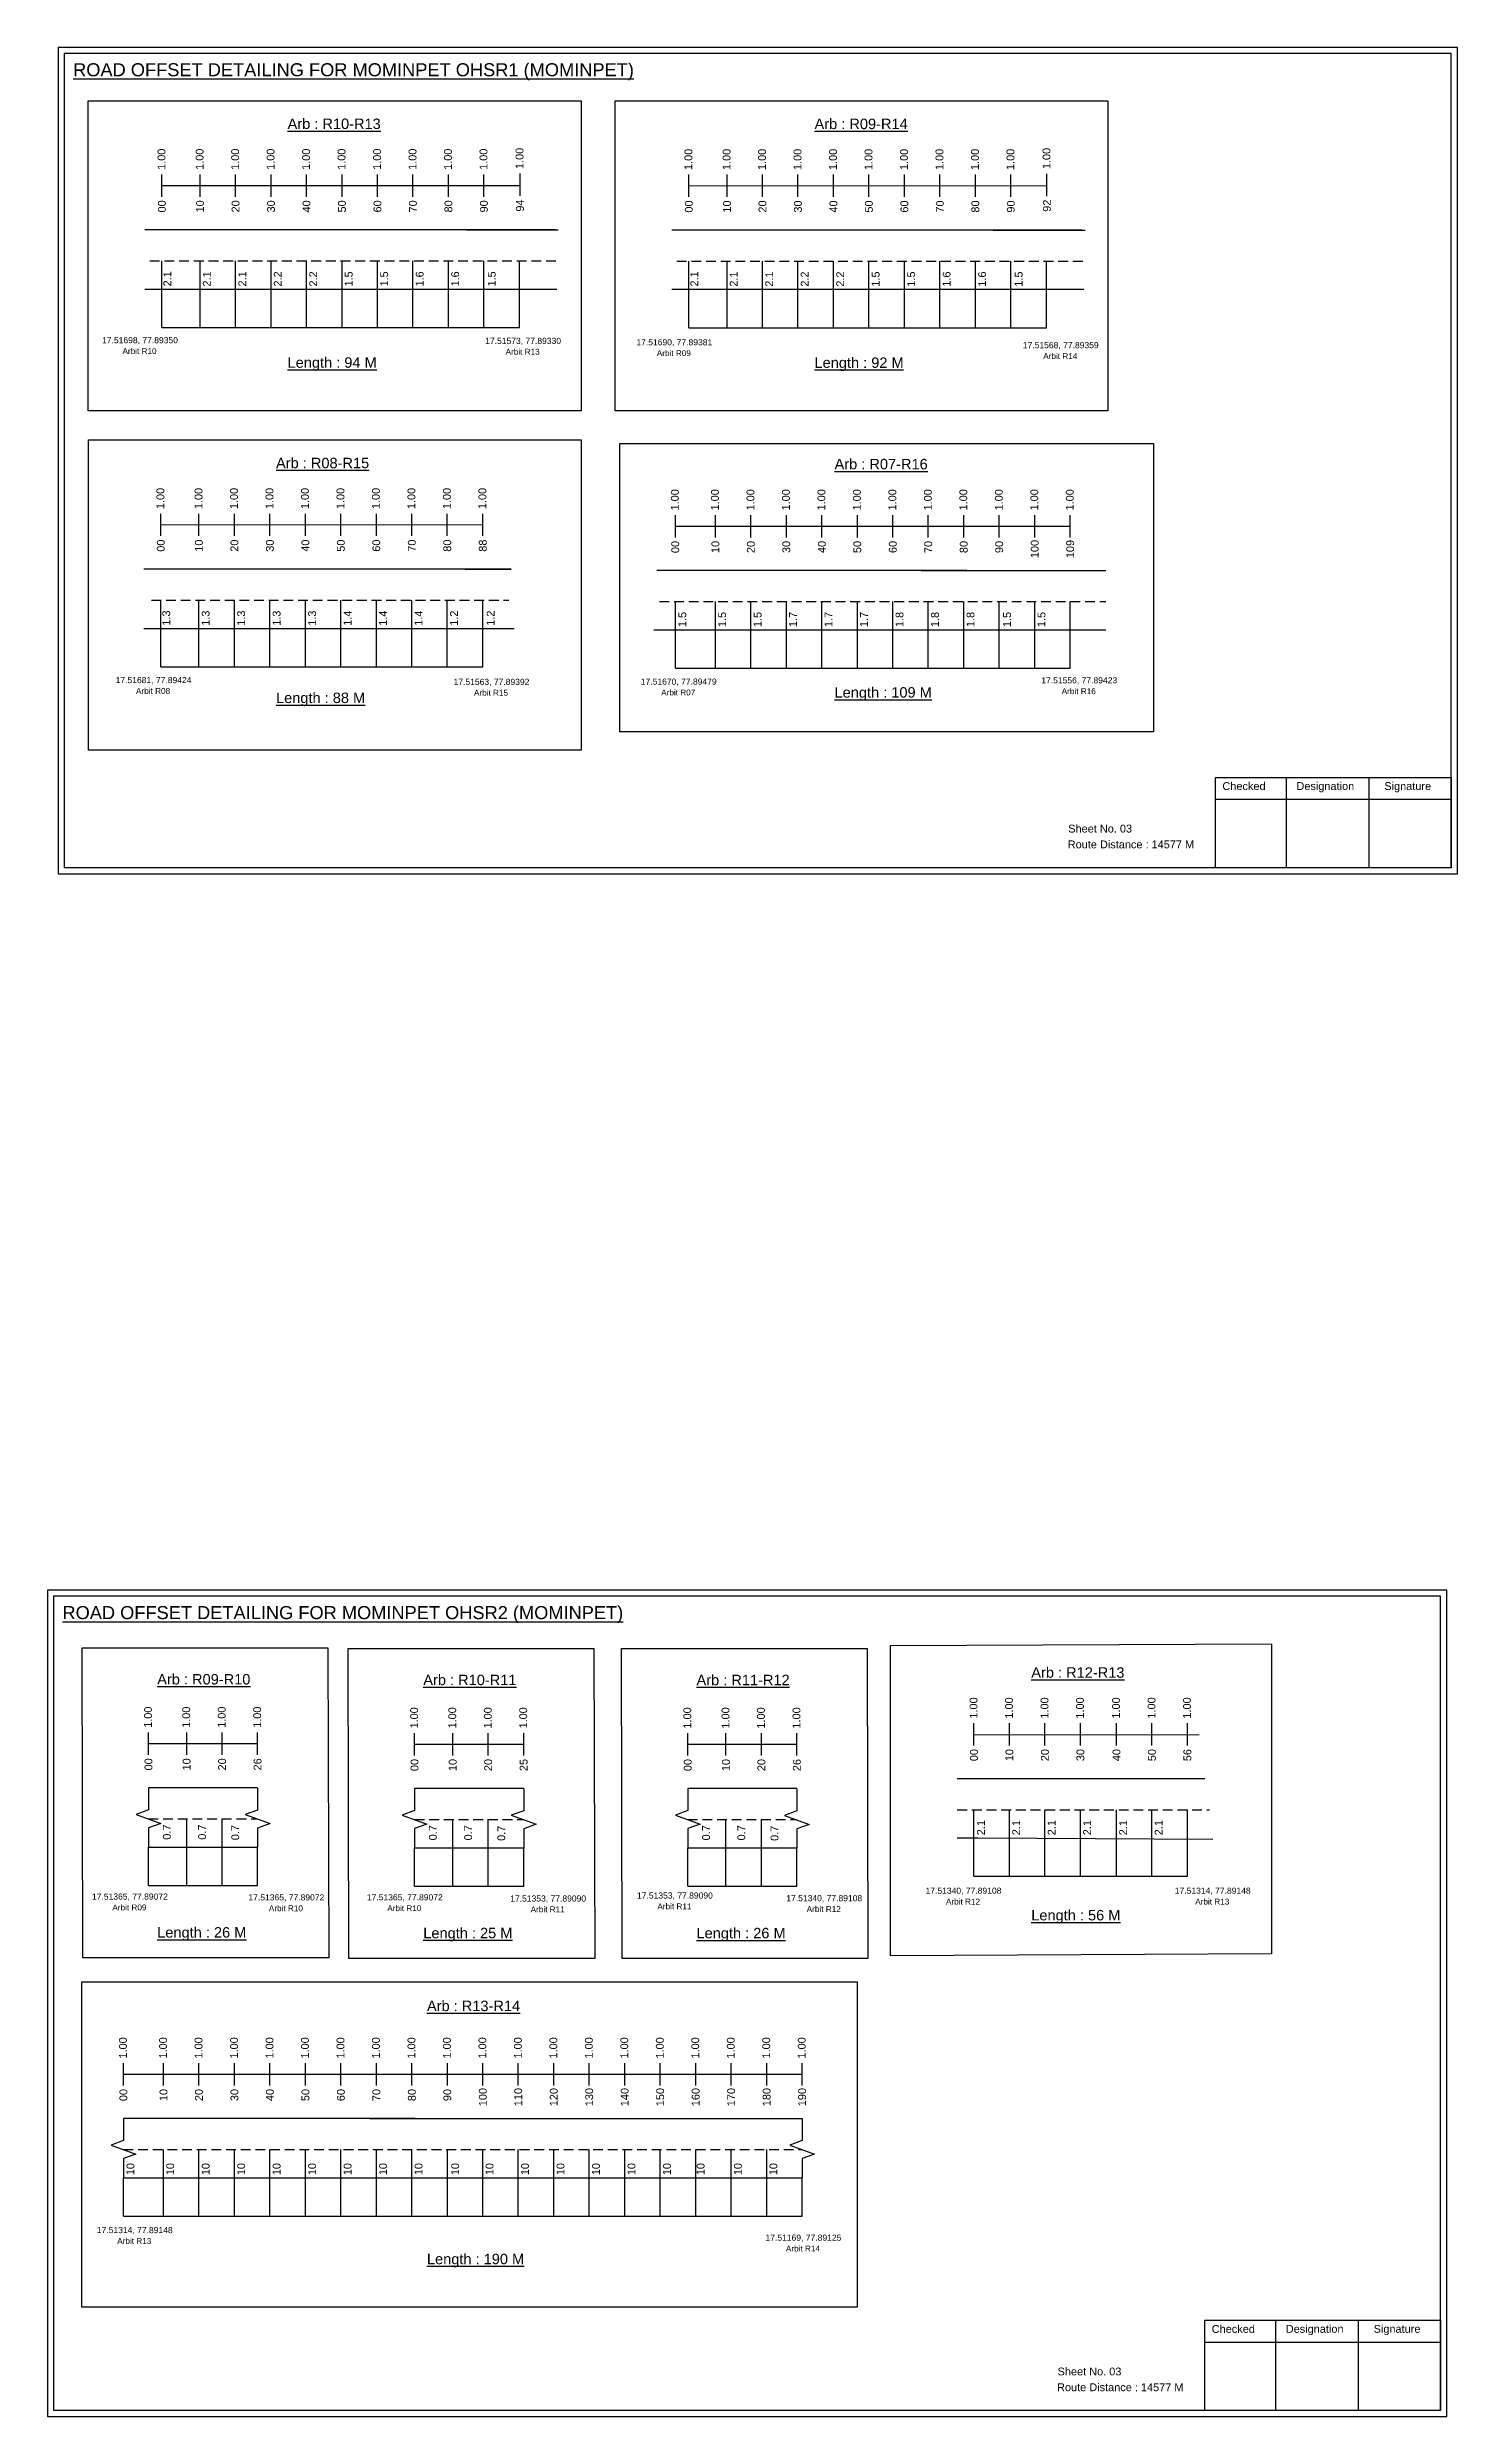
# Model space of a CAD drawing. Header units: inches. Extents: x 1446 to 12099, y 451 to 5049.
# Drawn here: x 4516 to 5057, y 4042 to 4950 of the extents above; entities that cross this region are included whole.
import ezdxf

# ---------------------------------------------------------------- set-up
doc = ezdxf.new("R2010")
doc.units = ezdxf.units.IN
doc.header["$MEASUREMENT"] = 0
doc.linetypes.add('DASHED2', pattern=[0.375, 0.25, -0.125])
doc.layers.add('PDF_Geometry', color=7, linetype='Continuous')
doc.layers.add('PDF_Text', color=5, linetype='Continuous')
doc.styles.add('PDF Arial', font='arial.ttf')
doc.styles.get("Standard").update_dxf_attribs({"font": 'arial.ttf'})

msp = doc.modelspace()

# ---------------------------------------------------------------- linework, layer by layer
at = {"color": 217, "true_color": 0x93278f}
for p, q in [((4560.27, 4892.93), (4560.27, 4901.49)), ((4560.27, 4897.21), (4697.52, 4897.29)), ((4574.89, 4892.93), (4574.89, 4901.49)), ((4588.49, 4892.93), (4588.49, 4901.49)), ((4602.09, 4892.93), (4602.09, 4901.49)), ((4615.69, 4892.93), (4615.69, 4901.49)), ((4629.29, 4892.93), (4629.29, 4901.49)), ((4642.89, 4892.93), (4642.89, 4901.49)), ((4656.49, 4892.93), (4656.49, 4901.49)), ((4670.09, 4892.93), (4670.09, 4901.49)), ((4683.69, 4892.93), (4683.69, 4901.49)), ((4697.52, 4893.26), (4697.52, 4901.82)), ((4762.24, 4892.88), (4762.24, 4901.43)), ((4762.24, 4897.15), (4899.49, 4897.23)), ((4776.87, 4892.88), (4776.87, 4901.43)), ((4790.47, 4892.88), (4790.47, 4901.43)), ((4804.07, 4892.88), (4804.07, 4901.43)), ((4817.67, 4892.88), (4817.67, 4901.43)), ((4831.27, 4892.88), (4831.27, 4901.43)), ((4844.87, 4892.88), (4844.87, 4901.43)), ((4858.47, 4892.88), (4858.47, 4901.43)), ((4872.07, 4892.88), (4872.07, 4901.43)), ((4885.67, 4892.88), (4885.67, 4901.43)), ((4899.49, 4893.2), (4899.49, 4901.76)), ((4559.83, 4762.92), (4559.83, 4771.47)), ((4559.83, 4767.19), (4683.26, 4767.27)), ((4574.46, 4762.92), (4574.46, 4771.47)), ((4588.06, 4762.92), (4588.06, 4771.47)), ((4601.66, 4762.92), (4601.66, 4771.47)), ((4615.26, 4762.92), (4615.26, 4771.47)), ((4628.86, 4762.92), (4628.86, 4771.47)), ((4642.46, 4762.92), (4642.46, 4771.47)), ((4656.06, 4762.92), (4656.06, 4771.47)), ((4669.66, 4762.92), (4669.66, 4771.47)), ((4683.26, 4762.92), (4683.26, 4771.47)), ((4757.06, 4762.4), (4757.06, 4770.96)), ((4772.43, 4762.4), (4772.43, 4770.96)), ((4786.03, 4762.4), (4786.03, 4770.96)), ((4799.63, 4762.4), (4799.63, 4770.96)), ((4813.23, 4762.4), (4813.23, 4770.96)), ((4826.83, 4762.4), (4826.83, 4770.96)), ((4840.43, 4762.4), (4840.43, 4770.96)), ((4854.03, 4762.4), (4854.03, 4770.96)), ((4867.63, 4762.4), (4867.63, 4770.96)), ((4881.23, 4762.4), (4881.23, 4770.96)), ((4894.83, 4762.4), (4894.83, 4770.96)), ((4908.43, 4762.4), (4908.43, 4770.96)), ((4757.06, 4766.67), (4908.43, 4766.67)), ((4555.12, 4295.84), (4555.12, 4304.39)), ((4569.75, 4295.84), (4569.75, 4304.39)), ((4583.35, 4295.84), (4583.35, 4304.39)), ((4596.95, 4295.84), (4596.95, 4304.39)), ((4657.1, 4295.58), (4657.1, 4304.14)), ((4671.73, 4295.58), (4671.73, 4304.14)), ((4685.33, 4295.58), (4685.33, 4304.14)), ((4698.93, 4295.58), (4698.93, 4304.14)), ((4761.83, 4295.57), (4761.83, 4304.12)), ((4776.46, 4295.57), (4776.46, 4304.12)), ((4790.06, 4295.57), (4790.06, 4304.12)), ((4803.66, 4295.57), (4803.66, 4304.12)), ((4871.53, 4299.38), (4871.53, 4307.94)), ((4885.13, 4299.38), (4885.13, 4307.94)), ((4898.73, 4299.38), (4898.73, 4307.94)), ((4912.33, 4299.38), (4912.33, 4307.94)), ((4926.15, 4299.38), (4926.15, 4307.94)), ((4939.75, 4299.38), (4939.75, 4307.94)), ((4953.35, 4299.38), (4953.35, 4307.94)), ((4555.12, 4300.12), (4596.95, 4300.12)), ((4657.1, 4299.86), (4698.93, 4299.86)), ((4761.83, 4299.84), (4803.66, 4299.84)), ((4871.53, 4303.65), (4957.86, 4303.41)), ((4545.51, 4169.11), (4545.51, 4177.66)), ((4560.87, 4169.11), (4560.87, 4177.66)), ((4574.47, 4169.11), (4574.47, 4177.66)), ((4588.07, 4169.11), (4588.07, 4177.66)), ((4601.67, 4169.11), (4601.67, 4177.66)), ((4615.27, 4169.11), (4615.27, 4177.66)), ((4628.87, 4169.11), (4628.87, 4177.66)), ((4642.47, 4169.11), (4642.47, 4177.66)), ((4656.07, 4169.11), (4656.07, 4177.66)), ((4669.67, 4169.11), (4669.67, 4177.66)), ((4683.27, 4169.11), (4683.27, 4177.66)), ((4696.87, 4169.11), (4696.87, 4177.66)), ((4710.47, 4169.11), (4710.47, 4177.66)), ((4724.07, 4169.11), (4724.07, 4177.66)), ((4737.67, 4169.11), (4737.67, 4177.66)), ((4751.27, 4169.11), (4751.27, 4177.66)), ((4764.87, 4169.11), (4764.87, 4177.66)), ((4778.47, 4169.11), (4778.47, 4177.66)), ((4792.07, 4169.11), (4792.07, 4177.66)), ((4805.67, 4169.11), (4805.67, 4177.66)), ((4545.51, 4173.38), (4805.67, 4173.38))]:
    msp.add_line(p, q, dxfattribs=at)
for p, q in [((4710.96, 4880.21), (4553.71, 4880.21)), ((4676.95, 4880.21), (4712.2, 4880.21)), ((4912.93, 4880.15), (4755.69, 4880.15)), ((4878.92, 4880.15), (4914.17, 4880.15)), ((4560.27, 4842.79), (4560.27, 4868.32)), ((4574.89, 4842.79), (4574.89, 4868.32)), ((4588.49, 4842.79), (4588.49, 4868.32)), ((4602.09, 4842.79), (4602.09, 4868.32)), ((4615.69, 4842.79), (4615.69, 4868.32)), ((4629.29, 4842.79), (4629.29, 4868.32)), ((4642.89, 4842.79), (4642.89, 4868.32)), ((4656.49, 4842.79), (4656.49, 4868.32)), ((4670.09, 4842.79), (4670.09, 4868.32)), ((4683.69, 4842.79), (4683.69, 4868.32)), ((4697.29, 4842.79), (4697.29, 4868.32)), ((4762.24, 4842.73), (4762.24, 4868.27)), ((4776.87, 4842.73), (4776.87, 4868.27)), ((4790.47, 4842.73), (4790.47, 4868.27)), ((4804.07, 4842.73), (4804.07, 4868.27)), ((4817.67, 4842.73), (4817.67, 4868.27)), ((4831.27, 4842.73), (4831.27, 4868.27)), ((4844.87, 4842.73), (4844.87, 4868.27)), ((4858.47, 4842.73), (4858.47, 4868.27)), ((4872.07, 4842.73), (4872.07, 4868.27)), ((4885.67, 4842.73), (4885.67, 4868.27)), ((4899.27, 4842.73), (4899.27, 4868.27)), ((4553.71, 4857.52), (4585.82, 4857.52)), ((4585.82, 4857.52), (4711.65, 4857.52)), ((4755.69, 4857.47), (4787.8, 4857.47)), ((4787.8, 4857.47), (4913.62, 4857.47)), ((4694.14, 4750.19), (4553.28, 4750.19)), ((4676.52, 4750.19), (4694.14, 4750.19)), ((4868.83, 4749.68), (4749.97, 4749.68)), ((4851.35, 4749.68), (4922.03, 4749.68)), ((4559.83, 4712.77), (4559.83, 4738.31)), ((4574.46, 4712.77), (4574.46, 4738.31)), ((4588.06, 4712.77), (4588.06, 4738.31)), ((4601.66, 4712.77), (4601.66, 4738.31)), ((4615.26, 4712.77), (4615.26, 4738.31)), ((4628.86, 4712.77), (4628.86, 4738.31)), ((4642.46, 4712.77), (4642.46, 4738.31)), ((4656.06, 4712.77), (4656.06, 4738.31)), ((4669.66, 4712.77), (4669.66, 4738.31)), ((4683.26, 4712.77), (4683.26, 4738.31)), ((4757.06, 4712.26), (4757.06, 4737.79)), ((4772.43, 4712.26), (4772.43, 4737.79)), ((4786.03, 4712.26), (4786.03, 4737.79)), ((4799.63, 4712.26), (4799.63, 4737.79)), ((4813.23, 4712.26), (4813.23, 4737.79)), ((4826.83, 4712.26), (4826.83, 4737.79)), ((4840.43, 4712.26), (4840.43, 4737.79)), ((4854.03, 4712.26), (4854.03, 4737.79)), ((4867.63, 4712.26), (4867.63, 4737.79)), ((4881.23, 4712.26), (4881.23, 4737.79)), ((4894.83, 4712.26), (4894.83, 4737.79)), ((4908.43, 4712.26), (4908.43, 4737.79)), ((4553.28, 4727.51), (4585.39, 4727.51)), ((4585.39, 4727.51), (4695.27, 4727.51)), ((4748.77, 4726.99), (4922.03, 4726.99)), ((4960.08, 4286.66), (4865.12, 4286.66)), ((4596.95, 4283.11), (4555.12, 4283.11)), ((4698.93, 4282.86), (4657.1, 4282.86)), ((4803.66, 4282.84), (4761.83, 4282.84)), ((4569.75, 4245.69), (4569.75, 4271.23)), ((4583.35, 4245.69), (4583.35, 4271.23)), ((4671.73, 4245.44), (4671.73, 4270.97)), ((4685.33, 4245.44), (4685.33, 4270.97)), ((4776.46, 4245.42), (4776.46, 4270.96)), ((4790.06, 4245.42), (4790.06, 4270.96)), ((4871.53, 4249.24), (4871.53, 4274.77)), ((4885.13, 4249.24), (4885.13, 4274.77)), ((4898.73, 4249.24), (4898.73, 4274.77)), ((4912.33, 4249.24), (4912.33, 4274.77)), ((4926.15, 4249.24), (4926.15, 4274.77)), ((4939.75, 4249.24), (4939.75, 4274.77)), ((4953.35, 4249.24), (4953.35, 4274.77)), ((4555.12, 4260.43), (4580.68, 4260.43)), ((4555.12, 4245.69), (4555.12, 4260.43)), ((4580.68, 4260.43), (4596.95, 4260.43)), ((4596.95, 4245.69), (4596.95, 4260.43)), ((4657.1, 4260.17), (4682.66, 4260.17)), ((4657.1, 4245.44), (4657.1, 4260.17)), ((4682.66, 4260.17), (4698.93, 4260.17)), ((4698.93, 4245.44), (4698.93, 4260.17)), ((4761.83, 4260.16), (4787.39, 4260.16)), ((4761.83, 4245.42), (4761.83, 4260.16)), ((4787.39, 4260.16), (4803.66, 4260.16)), ((4803.66, 4245.42), (4803.66, 4260.16)), ((4865.12, 4263.97), (4873.18, 4263.97)), ((4873.18, 4263.97), (4963.03, 4263.47)), ((4657.28, 4156.38), (4545.51, 4156.38)), ((4639.8, 4156.38), (4805.67, 4156.38)), ((4560.87, 4118.96), (4560.87, 4144.5)), ((4574.47, 4118.96), (4574.47, 4144.5)), ((4588.07, 4118.96), (4588.07, 4144.5)), ((4601.67, 4118.96), (4601.67, 4144.5)), ((4615.27, 4118.96), (4615.27, 4144.5)), ((4628.87, 4118.96), (4628.87, 4144.5)), ((4642.47, 4118.96), (4642.47, 4144.5)), ((4656.07, 4118.96), (4656.07, 4144.5)), ((4669.67, 4118.96), (4669.67, 4144.5)), ((4683.27, 4118.96), (4683.27, 4144.5)), ((4696.87, 4118.96), (4696.87, 4144.5)), ((4710.47, 4118.96), (4710.47, 4144.5)), ((4724.07, 4118.96), (4724.07, 4144.5)), ((4737.67, 4118.96), (4737.67, 4144.5)), ((4751.27, 4118.96), (4751.27, 4144.5)), ((4764.87, 4118.96), (4764.87, 4144.5)), ((4778.47, 4118.96), (4778.47, 4144.5)), ((4792.07, 4118.96), (4792.07, 4144.5)), ((4545.51, 4133.7), (4805.67, 4133.7)), ((4545.51, 4118.96), (4545.51, 4133.7)), ((4805.67, 4118.96), (4805.67, 4133.7))]:
    msp.add_line(p, q)
at = {"linetype": 'DASHED2', "ltscale": 15}
for p, q in [((4555.64, 4868.32), (4711.94, 4868.32)), ((4757.61, 4868.27), (4913.92, 4868.27)), ((4556.25, 4738.31), (4693.29, 4738.31)), ((4750.99, 4737.79), (4922.03, 4737.79)), ((4555.12, 4271.23), (4596.95, 4271.23)), ((4657.1, 4270.97), (4698.93, 4270.97)), ((4761.83, 4270.96), (4803.66, 4270.96)), ((4865.12, 4274.77), (4961.8, 4274.77)), ((4545.51, 4144.5), (4805.67, 4144.5))]:
    msp.add_line(p, q, dxfattribs=at)
at = {"color": 5}
for p, q in [((4560.27, 4842.79), (4697.29, 4842.79)), ((4762.24, 4842.73), (4899.27, 4842.73)), ((4559.83, 4712.77), (4683.26, 4712.77)), ((4757.06, 4712.26), (4908.43, 4712.26)), ((4555.12, 4245.69), (4596.95, 4245.69)), ((4657.1, 4245.44), (4698.93, 4245.44)), ((4761.83, 4245.42), (4803.66, 4245.42)), ((4871.53, 4249.24), (4953.35, 4249.27)), ((4545.51, 4118.96), (4805.67, 4118.96))]:
    msp.add_line(p, q, dxfattribs=at)
for points in [[(4531.99, 4929.73), (4720.92, 4929.73), (4720.92, 4810.91), (4531.99, 4810.91)], [(4733.97, 4929.68), (4922.89, 4929.68), (4922.89, 4810.86), (4733.97, 4810.86)], [(4532.06, 4799.72), (4720.99, 4799.72), (4720.99, 4680.9), (4532.06, 4680.9)], [(4735.74, 4798.34), (4940.3, 4798.34), (4940.3, 4687.85), (4735.74, 4687.85)], [(4529.65, 4336.84), (4623.89, 4336.84), (4624.18, 4218.02), (4529.94, 4218.02)], [(4631.64, 4336.58), (4725.88, 4336.58), (4726.16, 4217.76), (4631.92, 4217.76)], [(4736.36, 4336.57), (4830.6, 4336.57), (4830.89, 4217.75), (4736.65, 4217.75)], [(4839.49, 4337.65), (4985.53, 4338.32), (4985.53, 4219.5), (4839.49, 4218.83)], [(4529.61, 4208.85), (4826.79, 4208.85), (4826.79, 4084.09), (4529.61, 4084.09)]]:
    msp.add_lwpolyline(points, close=True)
at = {"linetype": 'Continuous'}
for points in [[(4555.12, 4283.11), (4555.12, 4274.68), (4550.37, 4272.96), (4559.86, 4269.5), (4555.12, 4267.78), (4555.12, 4260.43)], [(4596.94, 4283.04), (4596.94, 4274.6), (4592.2, 4272.88), (4601.69, 4269.43), (4596.94, 4267.7), (4596.94, 4260.35)], [(4657.1, 4282.86), (4657.1, 4274.43), (4652.36, 4272.7), (4661.84, 4269.25), (4657.1, 4267.52), (4657.1, 4260.17)], [(4698.93, 4282.78), (4698.93, 4274.35), (4694.18, 4272.62), (4703.67, 4269.17), (4698.93, 4267.44), (4698.93, 4260.09)], [(4761.83, 4282.84), (4761.83, 4274.41), (4757.08, 4272.69), (4766.57, 4269.23), (4761.83, 4267.51), (4761.83, 4260.16)], [(4803.65, 4282.77), (4803.65, 4274.33), (4798.91, 4272.61), (4808.4, 4269.15), (4803.65, 4267.43), (4803.65, 4260.08)], [(4545.51, 4156.38), (4545.51, 4147.95), (4540.76, 4146.23), (4550.25, 4142.77), (4545.51, 4141.05), (4545.51, 4133.7)], [(4805.67, 4156.38), (4805.67, 4147.95), (4800.93, 4146.23), (4810.42, 4142.77), (4805.67, 4141.05), (4805.67, 4133.7)]]:
    msp.add_lwpolyline(points, dxfattribs=at)
at = {"layer": 'PDF_Geometry'}
for points in [[(4520.45, 4950.18), (4520.45, 4633.47), (5056.92, 4633.47), (5056.92, 4950.18)], [(4522.77, 4947.85), (4522.77, 4635.89), (5054.5, 4635.89), (5054.5, 4947.85)], [(4516.36, 4358.88), (4516.36, 4042.17), (5052.83, 4042.17), (5052.83, 4358.88)], [(4518.68, 4356.56), (4518.68, 4044.59), (5050.41, 4044.59), (5050.41, 4356.56)]]:
    msp.add_lwpolyline(points, close=True, dxfattribs=at)
at = {"layer": 'PDF_Geometry', "color": 242, "true_color": 0xcc1f26}
for points in [[(5054.5, 4635.79), (4964.16, 4635.79), (4964.16, 4670.41), (5054.5, 4670.41)], [(5050.41, 4044.5), (4960.07, 4044.5), (4960.07, 4079.11), (5050.41, 4079.11)]]:
    msp.add_lwpolyline(points, close=True, dxfattribs=at)
for points in [[(4991.14, 4670.41), (4991.14, 4635.79)], [(5022.87, 4670.41), (5022.87, 4635.79)], [(4964.16, 4662.03), (5054.5, 4662.03)], [(4987.05, 4079.11), (4987.05, 4044.5)], [(5018.78, 4079.11), (5018.78, 4044.5)], [(4960.07, 4070.74), (5050.41, 4070.74)]]:
    msp.add_lwpolyline(points, dxfattribs=at)

# ---------------------------------------------------------------- texts
at = {"color": 242, "true_color": 0xcd2027}
for s, height, p in [('%%UROAD OFFSET DETAILING FOR MOMINPET OHSR1 (MOMINPET)', 5, (4526.22, 4939.11)), ('%%UArb : R10-R13', 4, (4608.43, 4918.9)), ('%%UArb : R09-R14', 4, (4810.41, 4918.85)), ('%%ULength : 94 M', 4, (4608.43, 4827.4)), ('%%ULength : 92 M', 4, (4810.41, 4827.35)), ('%%UArb : R08-R15', 4, (4604, 4788.89)), ('%%UArb : R07-R16', 4, (4818.09, 4788.48)), ('%%ULength : 109 M', 4, (4818.09, 4700.98)), ('%%ULength : 88 M', 4, (4604, 4698.89)), ('%%UROAD OFFSET DETAILING FOR MOMINPET OHSR2 (MOMINPET)', 5, (4522.13, 4347.81)), ('%%UArb : R09-R10', 4, (4558.46, 4322.76)), ('%%UArb : R10-R11', 4, (4660.45, 4322.51)), ('%%UArb : R11-R12', 4, (4765.17, 4322.49)), ('%%UArb : R12-R13', 4, (4893.5, 4325.35)), ('%%ULength : 56 M', 4, (4893.5, 4232.35)), ('%%ULength : 26 M', 4, (4558.46, 4225.76)), ('%%ULength : 25 M', 4, (4660.45, 4225.51)), ('%%ULength : 26 M', 4, (4765.17, 4225.49)), ('%%UArb : R13-R14', 4, (4661.85, 4197.58)), ('%%ULength : 190 M', 4, (4661.85, 4100.58))]:
    msp.add_text(s, height=height, dxfattribs=at).set_placement(p)
at = {"color": 217, "true_color": 0x93278f}
for s, p in [('1.00', (4561.59, 4903.23)), ('1.00', (4576.22, 4903.23)), ('1.00', (4589.82, 4903.23)), ('1.00', (4603.42, 4903.23)), ('1.00', (4617.02, 4903.23)), ('1.00', (4630.62, 4903.23)), ('1.00', (4644.22, 4903.23)), ('1.00', (4657.82, 4903.23)), ('1.00', (4671.42, 4903.23)), ('1.00', (4685.02, 4903.23)), ('1.00', (4698.84, 4903.55)), ('1.00', (4763.57, 4903.17)), ('1.00', (4778.2, 4903.17)), ('1.00', (4791.8, 4903.17)), ('1.00', (4805.4, 4903.17)), ('1.00', (4819, 4903.17)), ('1.00', (4832.6, 4903.17)), ('1.00', (4846.2, 4903.17)), ('1.00', (4859.8, 4903.17)), ('1.00', (4873.4, 4903.17)), ('1.00', (4887, 4903.17)), ('1.00', (4900.82, 4903.5)), ('00', (4561.74, 4886.91)), ('10', (4576.37, 4886.91)), ('20', (4589.97, 4886.91)), ('30', (4603.57, 4886.91)), ('40', (4617.17, 4886.91)), ('50', (4630.77, 4886.91)), ('60', (4644.37, 4886.91)), ('70', (4657.97, 4886.91)), ('80', (4671.57, 4886.91)), ('90', (4685.17, 4886.91)), ('94', (4698.99, 4887.23)), ('00', (4763.72, 4886.85)), ('10', (4778.35, 4886.85)), ('20', (4791.95, 4886.85)), ('30', (4805.55, 4886.85)), ('40', (4819.15, 4886.85)), ('50', (4832.75, 4886.85)), ('60', (4846.35, 4886.85)), ('70', (4859.95, 4886.85)), ('80', (4873.55, 4886.85)), ('90', (4887.15, 4886.85)), ('92', (4900.97, 4887.18)), ('1.00', (4561.16, 4773.21)), ('1.00', (4575.79, 4773.21)), ('1.00', (4589.39, 4773.21)), ('1.00', (4602.99, 4773.21)), ('1.00', (4616.59, 4773.21)), ('1.00', (4630.19, 4773.21)), ('1.00', (4643.79, 4773.21)), ('1.00', (4657.39, 4773.21)), ('1.00', (4670.99, 4773.21)), ('1.00', (4684.59, 4773.21)), ('1.00', (4758.38, 4772.7)), ('1.00', (4773.75, 4772.7)), ('1.00', (4787.35, 4772.7)), ('1.00', (4800.95, 4772.7)), ('1.00', (4814.55, 4772.7)), ('1.00', (4828.15, 4772.7)), ('1.00', (4841.75, 4772.7)), ('1.00', (4855.35, 4772.7)), ('1.00', (4868.95, 4772.7)), ('1.00', (4882.55, 4772.7)), ('1.00', (4896.15, 4772.7)), ('1.00', (4909.75, 4772.7)), ('00', (4561.31, 4756.89)), ('10', (4575.94, 4756.89)), ('20', (4589.54, 4756.89)), ('30', (4603.14, 4756.89)), ('40', (4616.74, 4756.89)), ('50', (4630.34, 4756.89)), ('60', (4643.94, 4756.89)), ('70', (4657.54, 4756.89)), ('80', (4671.14, 4756.89)), ('88', (4684.74, 4756.89)), ('00', (4758.53, 4756.37)), ('10', (4773.9, 4756.37)), ('20', (4787.5, 4756.37)), ('30', (4801.1, 4756.37)), ('40', (4814.7, 4756.37)), ('50', (4828.3, 4756.37)), ('60', (4841.9, 4756.37)), ('70', (4855.5, 4756.37)), ('80', (4869.1, 4756.37)), ('90', (4882.7, 4756.37)), ('100', (4896.3, 4754.42)), ('109', (4909.9, 4754.42)), ('1.00', (4556.44, 4306.13)), ('1.00', (4571.07, 4306.13)), ('1.00', (4584.67, 4306.13)), ('1.00', (4598.27, 4306.13)), ('1.00', (4658.43, 4305.88)), ('1.00', (4673.06, 4305.88)), ('1.00', (4686.66, 4305.88)), ('1.00', (4700.26, 4305.88)), ('1.00', (4763.15, 4305.86)), ('1.00', (4777.78, 4305.86)), ('1.00', (4791.38, 4305.86)), ('1.00', (4804.98, 4305.86)), ('1.00', (4872.86, 4309.68)), ('1.00', (4886.46, 4309.68)), ('1.00', (4900.06, 4309.68)), ('1.00', (4913.66, 4309.68)), ('1.00', (4927.48, 4309.68)), ('1.00', (4941.08, 4309.68)), ('1.00', (4954.68, 4309.68)), ('00', (4873.01, 4293.36)), ('10', (4886.61, 4293.36)), ('20', (4900.21, 4293.36)), ('30', (4913.81, 4293.36)), ('40', (4927.63, 4293.36)), ('50', (4941.23, 4293.36)), ('56', (4954.83, 4293.36)), ('00', (4556.59, 4289.81)), ('10', (4571.22, 4289.81)), ('20', (4584.82, 4289.81)), ('26', (4598.42, 4289.81)), ('00', (4658.58, 4289.56)), ('10', (4673.21, 4289.56)), ('20', (4686.81, 4289.56)), ('25', (4700.41, 4289.56)), ('00', (4763.3, 4289.54)), ('10', (4777.93, 4289.54)), ('20', (4791.53, 4289.54)), ('26', (4805.13, 4289.54)), ('1.00', (4546.83, 4179.4)), ('1.00', (4562.2, 4179.4)), ('1.00', (4575.8, 4179.4)), ('1.00', (4589.4, 4179.4)), ('1.00', (4603, 4179.4)), ('1.00', (4616.6, 4179.4)), ('1.00', (4630.2, 4179.4)), ('1.00', (4643.8, 4179.4)), ('1.00', (4657.4, 4179.4)), ('1.00', (4671, 4179.4)), ('1.00', (4684.6, 4179.4)), ('1.00', (4698.2, 4179.4)), ('1.00', (4711.8, 4179.4)), ('1.00', (4725.4, 4179.4)), ('1.00', (4739, 4179.4)), ('1.00', (4752.6, 4179.4)), ('1.00', (4766.2, 4179.4)), ('1.00', (4779.8, 4179.4)), ('1.00', (4793.4, 4179.4)), ('1.00', (4807, 4179.4)), ('100', (4684.75, 4161.13)), ('110', (4698.35, 4161.13)), ('120', (4711.95, 4161.13)), ('130', (4725.55, 4161.13)), ('140', (4739.15, 4161.13)), ('150', (4752.75, 4161.13)), ('160', (4766.35, 4161.13)), ('170', (4779.95, 4161.13)), ('180', (4793.55, 4161.13)), ('190', (4807.15, 4161.13)), ('00', (4546.98, 4163.08)), ('10', (4562.35, 4163.08)), ('20', (4575.95, 4163.08)), ('30', (4589.55, 4163.08)), ('40', (4603.15, 4163.08)), ('50', (4616.75, 4163.08)), ('60', (4630.35, 4163.08)), ('70', (4643.95, 4163.08)), ('80', (4657.55, 4163.08)), ('90', (4671.15, 4163.08))]:
    msp.add_text(s, height=3, rotation=90, dxfattribs=at).set_placement(p)
for s, p in [('2.1', (4563.86, 4858.57)), ('2.1', (4578.96, 4858.52)), ('2.1', (4592.56, 4858.52)), ('2.2', (4606.16, 4858.52)), ('2.2', (4619.76, 4858.52)), ('1.5', (4633.36, 4858.52)), ('1.5', (4646.96, 4858.52)), ('1.6', (4660.56, 4858.52)), ('1.6', (4674.16, 4858.52)), ('1.5', (4688.19, 4858.52)), ('2.1', (4765.84, 4858.52)), ('2.1', (4780.94, 4858.47)), ('2.1', (4794.54, 4858.47)), ('2.2', (4808.14, 4858.47)), ('2.2', (4821.74, 4858.47)), ('1.5', (4835.34, 4858.47)), ('1.5', (4848.94, 4858.47)), ('1.6', (4862.54, 4858.47)), ('1.6', (4876.14, 4858.47)), ('1.5', (4890.16, 4858.47)), ('1.3', (4563.43, 4728.56)), ('1.3', (4578.53, 4728.5)), ('1.3', (4592.13, 4728.5)), ('1.3', (4605.73, 4728.5)), ('1.3', (4619.33, 4728.5)), ('1.4', (4632.93, 4728.5)), ('1.4', (4646.53, 4728.5)), ('1.4', (4660.13, 4728.5)), ('1.2', (4673.73, 4728.5)), ('1.2', (4687.76, 4728.5)), ('1.5', (4761.23, 4727.99)), ('1.5', (4776.49, 4727.99)), ('1.5', (4790.09, 4727.99)), ('1.7', (4803.69, 4727.99)), ('1.7', (4817.29, 4727.99)), ('1.7', (4830.89, 4727.99)), ('1.8', (4844.49, 4727.99)), ('1.8', (4858.09, 4727.99)), ('1.8', (4871.69, 4727.99)), ('1.5', (4885.72, 4727.99)), ('1.5', (4898.89, 4727.99)), ('0.7', (4563.63, 4263.27)), ('0.7', (4577.15, 4263.27)), ('0.7', (4589.86, 4263.07)), ('0.7', (4665.61, 4263.01)), ('0.7', (4679.13, 4263.01)), ('0.7', (4691.85, 4262.81)), ('0.7', (4770.34, 4263)), ('0.7', (4783.86, 4263)), ('0.7', (4796.57, 4262.8)), ('2.1', (4875.71, 4264.97)), ('2.1', (4889.2, 4264.97)), ('2.1', (4902.8, 4264.97)), ('2.1', (4916.4, 4264.97)), ('2.1', (4930.22, 4264.97)), ('2.1', (4943.82, 4264.97)), ('10', (4549.68, 4134.69)), ('10', (4564.94, 4134.69)), ('10', (4578.54, 4134.69)), ('10', (4592.14, 4134.69)), ('10', (4605.74, 4134.69)), ('10', (4619.34, 4134.69)), ('10', (4632.94, 4134.69)), ('10', (4646.54, 4134.69)), ('10', (4660.14, 4134.69)), ('10', (4674.17, 4134.69)), ('10', (4687.34, 4134.69)), ('10', (4700.94, 4134.69)), ('10', (4714.54, 4134.69)), ('10', (4728.14, 4134.69)), ('10', (4741.74, 4134.69)), ('10', (4755.34, 4134.69)), ('10', (4768.26, 4134.69)), ('10', (4782.54, 4134.69)), ('10', (4796.14, 4134.69))]:
    msp.add_text(s, height=3, rotation=90).set_placement(p)
at = {"color": 5}
for s, height, p in [('17.51698, 77.89350', 2.34, (4537.32, 4836.79)), ('Arbit R10', 2.246, (4545.14, 4832.66)), ('17.51573, 77.89330', 2.34, (4684.17, 4836.53)), ('Arbit R13', 2.246, (4691.99, 4832.41)), ('17.51690, 77.89381', 2.34, (4742.13, 4836)), ('Arbit R09', 2.246, (4749.95, 4831.87)), ('17.51568, 77.89359', 2.34, (4890.25, 4834.88)), ('Arbit R14', 2.246, (4898.08, 4830.75)), ('17.51681, 77.89424', 2.34, (4542.52, 4706.52)), ('Arbit R08', 2.246, (4550.34, 4702.4)), ('17.51563, 77.89392', 2.34, (4672.05, 4705.85)), ('Arbit R15', 2.246, (4679.87, 4701.72)), ('17.51670, 77.89479', 2.34, (4743.82, 4705.95)), ('Arbit R07', 2.246, (4751.64, 4701.82)), ('17.51556, 77.89423', 2.34, (4897.34, 4706.44)), ('Arbit R16', 2.246, (4905.16, 4702.31)), ('17.51365, 77.89072', 2.34, (4533.45, 4240.31)), ('17.51365, 77.89072', 2.34, (4593.42, 4240)), ('17.51365, 77.89072', 2.34, (4638.82, 4240.02)), ('17.51353, 77.89090', 2.34, (4693.77, 4239.57)), ('17.51353, 77.89090', 2.34, (4742.36, 4240.71)), ('17.51340, 77.89108', 2.34, (4799.6, 4239.7)), ('17.51340, 77.89108', 2.34, (4852.97, 4242.56)), ('Arbit R12', 2.246, (4860.79, 4238.43)), ('17.51314, 77.89148', 2.34, (4948.51, 4242.56)), ('Arbit R13', 2.246, (4956.33, 4238.43)), ('Arbit R09', 2.246, (4541.27, 4236.19)), ('Arbit R10', 2.246, (4601.24, 4235.87)), ('Arbit R10', 2.246, (4646.64, 4235.9)), ('Arbit R11', 2.246, (4701.59, 4235.45)), ('Arbit R11', 2.246, (4750.18, 4236.59)), ('Arbit R12', 2.246, (4807.42, 4235.58)), ('17.51314, 77.89148', 2.34, (4535.31, 4112.49)), ('Arbit R13', 2.246, (4543.13, 4108.37)), ('17.51169, 77.89125', 2.34, (4791.62, 4109.59)), ('Arbit R14', 2.246, (4799.44, 4105.47))]:
    msp.add_text(s, height=height, dxfattribs=at).set_placement(p)
for s, p in [('Sheet No. 03', (4907.66, 4649.27)), ('Route Distance : 14577 M', (4907.47, 4643.22)), ('Sheet No. 03', (4903.57, 4057.97)), ('Route Distance : 14577 M', (4903.38, 4051.92))]:
    msp.add_text(s, height=3).set_placement(p)
at = {"layer": 'PDF_Text', "color": 7, "attachment_point": 7, "style": 'PDF Arial'}
for s, insert, char_height in [('Checked', (4966.76, 4665.52), 3.001), ('Designation', (4995.14, 4664.68), 3.0006), ('Signature', (5028.82, 4664.68), 3.001), ('Checked', (4962.67, 4074.22), 3.001), ('Designation', (4991.05, 4073.39), 3.0006), ('Signature', (5024.73, 4073.39), 3.001)]:
    msp.add_mtext(s, dxfattribs=dict(at, insert=insert, char_height=char_height))

doc.saveas('drawing.dxf')
